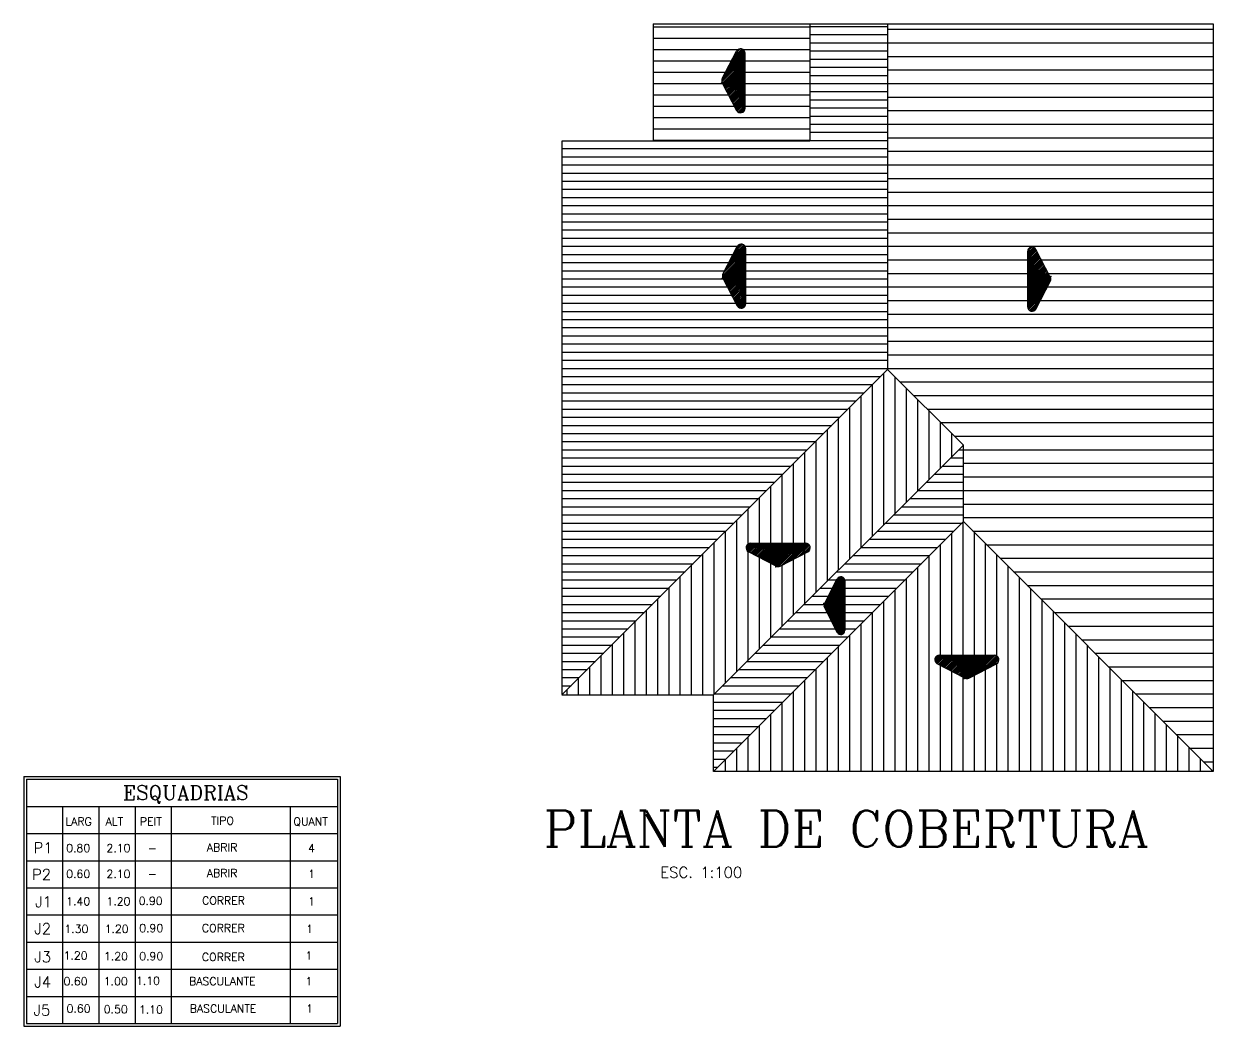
# Model space of a CAD drawing. Extents: x 121.8 to 221.5, y 86.6 to 106.4.
# Drawn here: x 208.37 to 221.52, y 95.33 to 106.41 of the extents above; entities that cross this region are included whole.
import ezdxf
from ezdxf.enums import TextEntityAlignment as Align

# ---------------------------------------------------------------- set-up
doc = ezdxf.new("R2010")
doc.units = 0
doc.header["$LTSCALE"] = 15
doc.layers.get('0').update_dxf_attribs({"linetype": 'CONTINUOUS'})
doc.layers.add('TELHADO', color=20, linetype='CONTINUOUS')
doc.layers.add('TEXTO', color=1, linetype='CONTINUOUS')
doc.styles.add('ROMANC', font='ROMANC.SHX')

# ---------------------------------------------------------------- blocks, each defined once
blk = doc.blocks.new('*X90')
at = {"color": 0, "linetype": 'CONTINUOUS'}
for p, q in [((215.325, 106.375), (217.055, 106.375)), ((215.325, 106.25), (217.055, 106.25)), ((215.325, 106.125), (216.261, 106.125)), ((216.321, 106.125), (217.055, 106.125)), ((215.325, 106), (216.191, 106)), ((216.341, 106), (217.055, 106)), ((215.325, 105.875), (216.126, 105.875)), ((216.341, 105.875), (217.055, 105.875)), ((215.325, 105.75), (216.093, 105.75)), ((216.341, 105.75), (217.055, 105.75)), ((215.325, 105.625), (216.158, 105.625)), ((216.341, 105.625), (217.055, 105.625)), ((215.325, 105.5), (216.223, 105.5)), ((216.341, 105.5), (217.055, 105.5)), ((215.325, 105.375), (217.055, 105.375)), ((215.325, 105.25), (217.055, 105.25)), ((215.325, 105.125), (217.055, 105.125))]:
    blk.add_line(p, q, dxfattribs=at)
blk = doc.blocks.new('*X91')
at = {"color": 0, "linetype": 'CONTINUOUS'}
for p, q in [((217.055, 106.38), (217.916, 106.38)), ((217.055, 106.29), (217.916, 106.29)), ((217.055, 106.2), (217.916, 106.2)), ((217.055, 106.11), (217.916, 106.11)), ((217.055, 106.02), (217.916, 106.02)), ((217.055, 105.93), (217.916, 105.93)), ((217.055, 105.84), (217.916, 105.84)), ((217.055, 105.75), (217.916, 105.75)), ((217.055, 105.66), (217.916, 105.66)), ((217.055, 105.57), (217.916, 105.57)), ((217.055, 105.48), (217.916, 105.48)), ((217.055, 105.39), (217.916, 105.39)), ((217.055, 105.3), (217.916, 105.3)), ((217.055, 105.21), (217.916, 105.21)), ((217.055, 105.12), (217.916, 105.12)), ((214.315, 105.03), (217.916, 105.03)), ((214.315, 104.94), (217.916, 104.94)), ((214.315, 104.85), (217.916, 104.85)), ((214.315, 104.76), (217.916, 104.76)), ((214.315, 104.67), (217.916, 104.67)), ((214.315, 104.58), (217.916, 104.58)), ((214.315, 104.49), (217.916, 104.49)), ((214.315, 104.4), (217.916, 104.4)), ((214.315, 104.31), (217.916, 104.31)), ((214.315, 104.22), (217.916, 104.22)), ((214.315, 104.13), (217.916, 104.13)), ((214.315, 104.04), (217.916, 104.04)), ((214.315, 103.95), (216.255, 103.95)), ((214.315, 103.86), (216.208, 103.86)), ((216.341, 103.95), (217.916, 103.95)), ((216.348, 103.86), (217.916, 103.86)), ((214.315, 103.77), (216.161, 103.77)), ((216.348, 103.77), (217.916, 103.77)), ((214.315, 103.68), (216.115, 103.68)), ((216.348, 103.68), (217.916, 103.68)), ((214.315, 103.59), (216.099, 103.59)), ((214.315, 103.5), (216.146, 103.5)), ((216.348, 103.59), (217.916, 103.59)), ((216.348, 103.5), (217.916, 103.5)), ((214.315, 103.41), (216.193, 103.41)), ((216.348, 103.41), (217.916, 103.41)), ((214.315, 103.32), (216.239, 103.32)), ((214.315, 103.23), (217.916, 103.23)), ((216.348, 103.32), (217.916, 103.32)), ((214.315, 103.14), (217.916, 103.14)), ((214.315, 103.05), (217.916, 103.05)), ((214.315, 102.96), (217.916, 102.96)), ((214.315, 102.87), (217.916, 102.87)), ((214.315, 102.78), (217.916, 102.78)), ((214.315, 102.69), (217.916, 102.69)), ((214.315, 102.6), (217.916, 102.6)), ((214.315, 102.51), (217.838, 102.51)), ((214.315, 102.42), (217.748, 102.42)), ((214.315, 102.33), (217.658, 102.33)), ((214.315, 102.24), (217.568, 102.24)), ((214.315, 102.15), (217.478, 102.15)), ((214.315, 102.06), (217.388, 102.06)), ((214.315, 101.97), (217.298, 101.97)), ((214.315, 101.88), (217.208, 101.88)), ((214.315, 101.79), (217.118, 101.79)), ((214.315, 101.7), (217.028, 101.7)), ((214.315, 101.61), (216.938, 101.61)), ((214.315, 101.52), (216.848, 101.52)), ((214.315, 101.43), (216.758, 101.43)), ((214.315, 101.34), (216.668, 101.34)), ((214.315, 101.25), (216.578, 101.25)), ((214.315, 101.16), (216.488, 101.16)), ((214.315, 101.07), (216.398, 101.07)), ((214.315, 100.98), (216.308, 100.98)), ((214.315, 100.89), (216.218, 100.89)), ((214.315, 100.8), (216.128, 100.8)), ((214.315, 100.71), (216.038, 100.71)), ((214.315, 100.62), (215.948, 100.62)), ((214.315, 100.53), (215.858, 100.53)), ((214.315, 100.44), (215.768, 100.44)), ((214.315, 100.35), (215.678, 100.35)), ((214.315, 100.26), (215.588, 100.26)), ((214.315, 100.17), (215.498, 100.17)), ((214.315, 100.08), (215.408, 100.08)), ((214.315, 99.99), (215.318, 99.99)), ((214.315, 99.9), (215.228, 99.9)), ((214.315, 99.81), (215.138, 99.81)), ((214.315, 99.72), (215.048, 99.72)), ((214.315, 99.63), (214.958, 99.63)), ((214.315, 99.54), (214.868, 99.54)), ((214.315, 99.45), (214.778, 99.45)), ((214.315, 99.36), (214.688, 99.36)), ((214.315, 99.27), (214.598, 99.27)), ((214.315, 99.18), (214.508, 99.18)), ((214.315, 99.09), (214.418, 99.09)), ((214.315, 99), (214.328, 99))]:
    blk.add_line(p, q, dxfattribs=at)
blk = doc.blocks.new('*X92')
at = {"color": 0, "linetype": 'CONTINUOUS'}
for p, q in [((217.875, 100.872), (217.875, 102.547)), ((217.75, 100.747), (217.75, 102.422)), ((218, 100.997), (218, 102.505)), ((217.625, 100.622), (217.625, 102.297)), ((218.125, 101.122), (218.125, 102.38)), ((217.5, 100.497), (217.5, 102.172)), ((218.25, 101.247), (218.25, 102.255)), ((217.375, 100.372), (217.375, 102.047)), ((218.375, 101.372), (218.375, 102.13)), ((217.25, 100.247), (217.25, 101.922)), ((218.5, 101.497), (218.5, 102.005)), ((217.125, 100.122), (217.125, 101.797)), ((218.625, 101.622), (218.625, 101.88)), ((217, 100.666), (217, 101.672)), ((218.75, 101.747), (218.75, 101.755)), ((216.875, 100.666), (216.875, 101.547)), ((216.75, 100.666), (216.75, 101.422)), ((216.625, 100.666), (216.625, 101.297)), ((216.5, 100.666), (216.5, 101.172)), ((216.375, 100.658), (216.375, 101.047)), ((216.25, 99.247), (216.25, 100.922)), ((216.125, 99.122), (216.125, 100.797)), ((216, 98.997), (216, 100.672)), ((216.375, 99.372), (216.375, 100.574)), ((215.875, 98.99), (215.875, 100.547)), ((216.5, 99.497), (216.5, 100.509)), ((216.625, 99.622), (216.625, 100.444)), ((216.875, 99.872), (216.875, 100.489)), ((217, 99.997), (217, 100.554)), ((215.75, 98.99), (215.75, 100.422)), ((216.75, 99.747), (216.75, 100.424)), ((215.625, 98.99), (215.625, 100.297)), ((215.375, 98.99), (215.375, 100.047)), ((215.5, 98.99), (215.5, 100.172)), ((215.25, 98.99), (215.25, 99.922)), ((215.125, 98.99), (215.125, 99.797)), ((215, 98.99), (215, 99.672)), ((214.875, 98.99), (214.875, 99.547)), ((214.75, 98.99), (214.75, 99.422)), ((214.625, 98.99), (214.625, 99.297)), ((214.5, 98.99), (214.5, 99.172)), ((214.375, 98.99), (214.375, 99.047))]:
    blk.add_line(p, q, dxfattribs=at)
blk = doc.blocks.new('*X93')
at = {"color": 0, "linetype": 'CONTINUOUS'}
for p, q in [((218.703, 101.7), (218.754, 101.7)), ((218.523, 101.52), (218.754, 101.52)), ((218.613, 101.61), (218.754, 101.61)), ((218.433, 101.43), (218.754, 101.43)), ((218.253, 101.25), (218.754, 101.25)), ((218.343, 101.34), (218.754, 101.34)), ((218.163, 101.16), (218.754, 101.16)), ((217.983, 100.98), (218.754, 100.98)), ((218.073, 101.07), (218.754, 101.07)), ((217.893, 100.89), (218.739, 100.89)), ((217.713, 100.71), (218.559, 100.71)), ((217.803, 100.8), (218.649, 100.8)), ((217.623, 100.62), (218.469, 100.62)), ((217.533, 100.53), (218.379, 100.53)), ((217.353, 100.35), (218.199, 100.35)), ((217.443, 100.44), (218.289, 100.44)), ((217.263, 100.26), (217.354, 100.26)), ((217.443, 100.26), (218.109, 100.26)), ((217.083, 100.08), (217.26, 100.08)), ((217.173, 100.17), (217.307, 100.17)), ((217.444, 100.17), (218.019, 100.17)), ((217.444, 100.08), (217.929, 100.08)), ((216.993, 99.99), (217.214, 99.99)), ((217.444, 99.99), (217.839, 99.99)), ((216.813, 99.81), (217.292, 99.81)), ((216.903, 99.9), (217.246, 99.9)), ((217.444, 99.9), (217.749, 99.9)), ((217.444, 99.81), (217.659, 99.81)), ((216.723, 99.72), (217.339, 99.72)), ((217.444, 99.72), (217.569, 99.72)), ((216.543, 99.54), (217.389, 99.54)), ((216.633, 99.63), (217.479, 99.63)), ((216.453, 99.45), (217.299, 99.45)), ((216.273, 99.27), (217.119, 99.27)), ((216.363, 99.36), (217.209, 99.36)), ((216.183, 99.18), (217.029, 99.18)), ((216.003, 99), (216.849, 99)), ((216.093, 99.09), (216.939, 99.09)), ((215.993, 98.91), (216.759, 98.91)), ((215.993, 98.82), (216.669, 98.82)), ((215.993, 98.73), (216.579, 98.73)), ((215.993, 98.64), (216.489, 98.64)), ((215.993, 98.55), (216.399, 98.55)), ((215.993, 98.46), (216.309, 98.46)), ((215.993, 98.37), (216.219, 98.37)), ((215.993, 98.28), (216.129, 98.28)), ((215.993, 98.19), (216.039, 98.19))]:
    blk.add_line(p, q, dxfattribs=at)
blk = doc.blocks.new('*X94')
at = {"color": 0, "linetype": 'CONTINUOUS'}
for p, q in [((218.75, 99.428), (218.75, 100.901)), ((218.625, 99.428), (218.625, 100.776)), ((218.875, 99.428), (218.875, 100.784)), ((218.5, 99.428), (218.5, 100.651)), ((219, 99.428), (219, 100.659)), ((218.375, 98.144), (218.375, 100.526)), ((219.125, 99.419), (219.125, 100.534)), ((218.25, 98.144), (218.25, 100.401)), ((219.25, 98.144), (219.25, 100.409)), ((218.125, 98.144), (218.125, 100.276)), ((219.375, 98.144), (219.375, 100.284)), ((218, 98.144), (218, 100.151)), ((219.5, 98.144), (219.5, 100.159)), ((217.875, 98.144), (217.875, 100.026)), ((219.625, 98.144), (219.625, 100.034)), ((217.75, 98.144), (217.75, 99.901)), ((219.75, 98.144), (219.75, 99.909)), ((219.875, 98.144), (219.875, 99.784)), ((217.625, 98.144), (217.625, 99.776)), ((220, 98.144), (220, 99.659)), ((217.375, 98.144), (217.375, 99.526)), ((217.5, 98.144), (217.5, 99.651)), ((220.125, 98.144), (220.125, 99.534)), ((217.25, 98.144), (217.25, 99.401)), ((220.25, 98.144), (220.25, 99.409)), ((217.125, 98.144), (217.125, 99.276)), ((218.5, 98.144), (218.5, 99.315)), ((219, 98.144), (219, 99.271)), ((219.125, 98.144), (219.125, 99.337)), ((220.375, 98.144), (220.375, 99.284)), ((217, 98.144), (217, 99.151)), ((218.625, 98.144), (218.625, 99.25)), ((218.75, 98.144), (218.75, 99.185)), ((218.875, 98.144), (218.875, 99.206)), ((220.5, 98.144), (220.5, 99.159)), ((216.875, 98.144), (216.875, 99.026)), ((220.625, 98.144), (220.625, 99.034)), ((216.75, 98.144), (216.75, 98.901)), ((220.75, 98.144), (220.75, 98.909)), ((216.625, 98.144), (216.625, 98.776)), ((220.875, 98.144), (220.875, 98.784)), ((216.5, 98.144), (216.5, 98.651)), ((221, 98.144), (221, 98.659)), ((216.375, 98.144), (216.375, 98.526)), ((221.125, 98.144), (221.125, 98.534)), ((216.25, 98.144), (216.25, 98.401)), ((221.25, 98.144), (221.25, 98.409)), ((216.125, 98.144), (216.125, 98.276)), ((221.375, 98.144), (221.375, 98.284)), ((216, 98.144), (216, 98.151)), ((221.5, 98.144), (221.5, 98.159))]:
    blk.add_line(p, q, dxfattribs=at)
blk = doc.blocks.new('*X95')
at = {"color": 0, "linetype": 'CONTINUOUS'}
for p, q in [((217.916, 106.35), (221.515, 106.35)), ((217.916, 106.2), (221.515, 106.2)), ((217.916, 106.05), (221.515, 106.05)), ((217.916, 105.9), (221.515, 105.9)), ((217.916, 105.75), (221.515, 105.75)), ((217.916, 105.6), (221.515, 105.6)), ((217.916, 105.45), (221.515, 105.45)), ((217.916, 105.3), (221.515, 105.3)), ((217.916, 105.15), (221.515, 105.15)), ((217.916, 105), (221.515, 105)), ((217.916, 104.85), (221.515, 104.85)), ((217.916, 104.7), (221.515, 104.7)), ((217.916, 104.55), (221.515, 104.55)), ((217.916, 104.4), (221.515, 104.4)), ((217.916, 104.25), (221.515, 104.25)), ((217.916, 104.1), (221.515, 104.1)), ((217.916, 103.95), (221.515, 103.95)), ((217.916, 103.8), (219.462, 103.8)), ((219.615, 103.8), (221.515, 103.8)), ((217.916, 103.65), (219.462, 103.65)), ((219.693, 103.65), (221.515, 103.65)), ((217.916, 103.5), (219.462, 103.5)), ((219.681, 103.5), (221.515, 103.5)), ((217.916, 103.35), (219.462, 103.35)), ((219.603, 103.35), (221.515, 103.35)), ((217.916, 103.2), (221.515, 103.2)), ((217.916, 103.05), (221.515, 103.05)), ((217.916, 102.9), (221.515, 102.9)), ((217.916, 102.75), (221.515, 102.75)), ((217.916, 102.6), (221.515, 102.6)), ((218.055, 102.45), (221.515, 102.45)), ((218.205, 102.3), (221.515, 102.3)), ((218.355, 102.15), (221.515, 102.15)), ((218.505, 102), (221.515, 102)), ((218.655, 101.85), (221.515, 101.85)), ((218.754, 101.7), (221.515, 101.7)), ((218.754, 101.55), (221.515, 101.55)), ((218.754, 101.4), (221.515, 101.4)), ((218.754, 101.25), (221.515, 101.25)), ((218.754, 101.1), (221.515, 101.1)), ((218.754, 100.95), (221.515, 100.95)), ((218.859, 100.8), (221.515, 100.8)), ((219.009, 100.65), (221.515, 100.65)), ((219.159, 100.5), (221.515, 100.5)), ((219.309, 100.35), (221.515, 100.35)), ((219.459, 100.2), (221.515, 100.2)), ((219.609, 100.05), (221.515, 100.05)), ((219.759, 99.9), (221.515, 99.9)), ((219.909, 99.75), (221.515, 99.75)), ((220.059, 99.6), (221.515, 99.6)), ((220.209, 99.45), (221.515, 99.45)), ((220.359, 99.3), (221.515, 99.3)), ((220.509, 99.15), (221.515, 99.15)), ((220.659, 99), (221.515, 99)), ((220.809, 98.85), (221.515, 98.85)), ((220.959, 98.7), (221.515, 98.7)), ((221.109, 98.55), (221.515, 98.55)), ((221.259, 98.4), (221.515, 98.4)), ((221.409, 98.25), (221.515, 98.25))]:
    blk.add_line(p, q, dxfattribs=at)

msp = doc.modelspace()

# ---------------------------------------------------------------- linework, layer by layer
at = {"layer": 'TELHADO', "color": 30, "linetype": 'CONTINUOUS', "ltscale": 0.1}
for p, q in [((215.325, 106.41), (221.515, 106.41)), ((215.325, 106.41), (215.325, 105.114)), ((217.055, 106.41), (217.055, 105.114)), ((217.916, 106.41), (217.916, 102.589)), ((221.515, 106.41), (221.515, 98.144)), ((214.315, 105.114), (214.315, 98.994)), ((217.055, 105.114), (214.315, 105.114)), ((214.317, 98.99), (217.916, 102.589)), ((218.754, 101.751), (217.916, 102.589)), ((215.993, 98.99), (218.754, 101.751)), ((215.993, 98.144), (218.754, 100.905)), ((221.515, 98.144), (218.754, 100.905)), ((214.315, 98.99), (215.993, 98.99)), ((215.993, 98.144), (215.993, 98.99)), ((221.515, 98.144), (215.993, 98.144))]:
    msp.add_line(p, q, dxfattribs=at)
at = {"layer": 'TELHADO', "color": 30, "linetype": 'CONTINUOUS'}
msp.add_line((218.754, 100.905), (218.754, 101.751), dxfattribs=at)
at = {"layer": 'TEXTO', "color": 1, "linetype": 'CONTINUOUS', "ltscale": 0.3}
for p, q in [((216.089, 105.804), (216.247, 106.108)), ((216.341, 105.476), (216.341, 106.085)), ((216.089, 105.757), (216.247, 105.453)), ((216.095, 103.643), (216.254, 103.948)), ((216.348, 103.315), (216.348, 103.925)), ((219.462, 103.891), (219.462, 103.282)), ((219.714, 103.609), (219.556, 103.914)), ((216.095, 103.597), (216.254, 103.292)), ((219.714, 103.563), (219.556, 103.259)), ((216.402, 100.666), (217.011, 100.666)), ((216.684, 100.414), (216.379, 100.572)), ((216.73, 100.414), (217.034, 100.572)), ((217.217, 99.997), (217.359, 100.271)), ((217.444, 100.25), (217.444, 99.702)), ((217.217, 99.955), (217.359, 99.681)), ((218.488, 99.428), (219.097, 99.428)), ((218.769, 99.175), (218.465, 99.334)), ((218.815, 99.175), (219.12, 99.334))]:
    msp.add_line(p, q, dxfattribs=at)
at = {"layer": 'TEXTO', "color": 1, "linetype": 'CONTINUOUS'}
for p, q in [((216.132, 105.886), (216.34, 106.095)), ((216.151, 105.923), (216.336, 106.108)), ((216.17, 105.96), (216.329, 106.118)), ((216.189, 105.996), (216.319, 106.127)), ((216.208, 106.033), (216.307, 106.132)), ((216.227, 106.07), (216.292, 106.135)), ((216.246, 106.107), (216.27, 106.13)), ((216.084, 105.785), (216.341, 106.043)), ((216.085, 105.768), (216.341, 106.025)), ((216.094, 105.812), (216.341, 106.06)), ((216.097, 105.762), (216.341, 106.007)), ((216.113, 105.849), (216.341, 106.078)), ((216.114, 105.762), (216.341, 105.99)), ((216.132, 105.762), (216.341, 105.972)), ((216.15, 105.762), (216.341, 105.954)), ((216.167, 105.762), (216.341, 105.936)), ((216.185, 105.762), (216.341, 105.919)), ((216.203, 105.762), (216.341, 105.901)), ((216.22, 105.762), (216.341, 105.883)), ((216.238, 105.762), (216.341, 105.866)), ((216.256, 105.762), (216.341, 105.848)), ((216.09, 105.756), (216.097, 105.762)), ((216.096, 105.744), (216.114, 105.762)), ((216.102, 105.732), (216.107, 105.737)), ((216.107, 105.737), (216.132, 105.762)), ((216.108, 105.721), (216.125, 105.737)), ((216.114, 105.709), (216.142, 105.737)), ((216.12, 105.698), (216.16, 105.737)), ((216.125, 105.737), (216.15, 105.762)), ((216.126, 105.686), (216.178, 105.737)), ((216.132, 105.674), (216.195, 105.737)), ((216.138, 105.663), (216.213, 105.737)), ((216.142, 105.737), (216.167, 105.762)), ((216.144, 105.651), (216.231, 105.737)), ((216.15, 105.639), (216.248, 105.737)), ((216.156, 105.628), (216.266, 105.737)), ((216.16, 105.737), (216.185, 105.762)), ((216.162, 105.616), (216.284, 105.737)), ((216.168, 105.604), (216.301, 105.737)), ((216.175, 105.593), (216.319, 105.737)), ((216.178, 105.737), (216.203, 105.762)), ((216.181, 105.581), (216.337, 105.737)), ((216.187, 105.57), (216.341, 105.724)), ((216.193, 105.558), (216.341, 105.707)), ((216.195, 105.737), (216.22, 105.762)), ((216.213, 105.737), (216.238, 105.762)), ((216.231, 105.737), (216.256, 105.762)), ((216.248, 105.737), (216.273, 105.762)), ((216.266, 105.737), (216.291, 105.762)), ((216.273, 105.762), (216.341, 105.83)), ((216.284, 105.737), (216.309, 105.762)), ((216.291, 105.762), (216.341, 105.813)), ((216.301, 105.737), (216.326, 105.762)), ((216.309, 105.762), (216.341, 105.795)), ((216.319, 105.737), (216.341, 105.76)), ((216.326, 105.762), (216.341, 105.777)), ((216.337, 105.737), (216.341, 105.742)), ((216.199, 105.546), (216.341, 105.689)), ((216.205, 105.535), (216.341, 105.671)), ((216.211, 105.523), (216.341, 105.654)), ((216.217, 105.511), (216.341, 105.636)), ((216.223, 105.5), (216.341, 105.618)), ((216.229, 105.488), (216.341, 105.601)), ((216.235, 105.476), (216.341, 105.583)), ((216.241, 105.465), (216.341, 105.565)), ((216.247, 105.453), (216.341, 105.548)), ((216.254, 105.443), (216.341, 105.53)), ((216.264, 105.434), (216.341, 105.512)), ((216.275, 105.429), (216.341, 105.495)), ((216.291, 105.426), (216.341, 105.477)), ((216.313, 105.431), (216.336, 105.454)), ((216.09, 103.624), (216.348, 103.882)), ((216.091, 103.608), (216.348, 103.864)), ((216.1, 103.652), (216.348, 103.9)), ((216.119, 103.689), (216.348, 103.917)), ((216.138, 103.726), (216.347, 103.934)), ((216.157, 103.762), (216.342, 103.947)), ((216.176, 103.799), (216.335, 103.958)), ((216.196, 103.836), (216.326, 103.966)), ((216.215, 103.873), (216.314, 103.972)), ((216.234, 103.909), (216.299, 103.975)), ((216.253, 103.946), (216.276, 103.97)), ((219.512, 103.941), (219.462, 103.89)), ((219.528, 103.938), (219.462, 103.872)), ((219.539, 103.932), (219.462, 103.855)), ((219.549, 103.924), (219.462, 103.837)), ((219.556, 103.914), (219.462, 103.819)), ((219.562, 103.902), (219.462, 103.802)), ((219.568, 103.89), (219.462, 103.784)), ((219.574, 103.879), (219.462, 103.766)), ((219.58, 103.867), (219.462, 103.749)), ((219.49, 103.936), (219.467, 103.913)), ((216.103, 103.602), (216.348, 103.847)), ((216.121, 103.602), (216.348, 103.829)), ((216.138, 103.602), (216.348, 103.811)), ((216.156, 103.602), (216.348, 103.794)), ((216.174, 103.602), (216.348, 103.776)), ((216.192, 103.602), (216.348, 103.758)), ((216.209, 103.602), (216.348, 103.741)), ((219.586, 103.856), (219.462, 103.731)), ((219.592, 103.844), (219.462, 103.713)), ((219.598, 103.832), (219.462, 103.696)), ((219.604, 103.821), (219.462, 103.678)), ((219.61, 103.809), (219.462, 103.66)), ((219.616, 103.797), (219.462, 103.643)), ((219.622, 103.786), (219.466, 103.629)), ((219.628, 103.774), (219.484, 103.629)), ((219.635, 103.762), (219.502, 103.629)), ((219.641, 103.751), (219.519, 103.629)), ((219.647, 103.739), (219.537, 103.629)), ((216.096, 103.595), (216.103, 103.602)), ((216.102, 103.584), (216.121, 103.602)), ((216.113, 103.577), (216.138, 103.602)), ((216.131, 103.577), (216.156, 103.602)), ((216.149, 103.577), (216.174, 103.602)), ((216.167, 103.577), (216.192, 103.602)), ((216.184, 103.577), (216.209, 103.602)), ((216.202, 103.577), (216.227, 103.602)), ((216.22, 103.577), (216.245, 103.602)), ((216.227, 103.602), (216.348, 103.723)), ((216.237, 103.577), (216.262, 103.602)), ((216.245, 103.602), (216.348, 103.705)), ((216.255, 103.577), (216.28, 103.602)), ((216.262, 103.602), (216.348, 103.688)), ((216.273, 103.577), (216.298, 103.602)), ((216.28, 103.602), (216.348, 103.67)), ((216.29, 103.577), (216.315, 103.602)), ((216.298, 103.602), (216.348, 103.652)), ((216.308, 103.577), (216.333, 103.602)), ((216.315, 103.602), (216.348, 103.635)), ((216.326, 103.577), (216.348, 103.599)), ((216.333, 103.602), (216.348, 103.617)), ((219.466, 103.629), (219.462, 103.625)), ((219.484, 103.629), (219.462, 103.607)), ((219.53, 103.604), (219.462, 103.537)), ((219.547, 103.604), (219.462, 103.519)), ((219.565, 103.604), (219.462, 103.501)), ((219.583, 103.604), (219.462, 103.483)), ((219.6, 103.604), (219.462, 103.466)), ((219.706, 103.604), (219.462, 103.36)), ((219.689, 103.604), (219.462, 103.377)), ((219.671, 103.604), (219.462, 103.395)), ((219.653, 103.604), (219.462, 103.413)), ((219.636, 103.604), (219.462, 103.43)), ((219.618, 103.604), (219.462, 103.448)), ((219.477, 103.604), (219.462, 103.59)), ((219.494, 103.604), (219.462, 103.572)), ((219.512, 103.604), (219.462, 103.554)), ((219.718, 103.599), (219.462, 103.342)), ((219.502, 103.629), (219.477, 103.604)), ((219.519, 103.629), (219.494, 103.604)), ((219.537, 103.629), (219.512, 103.604)), ((219.555, 103.629), (219.53, 103.604)), ((219.572, 103.629), (219.547, 103.604)), ((219.653, 103.728), (219.555, 103.629)), ((219.59, 103.629), (219.565, 103.604)), ((219.659, 103.716), (219.572, 103.629)), ((219.608, 103.629), (219.583, 103.604)), ((219.665, 103.704), (219.59, 103.629)), ((219.625, 103.629), (219.6, 103.604)), ((219.671, 103.693), (219.608, 103.629)), ((219.643, 103.629), (219.618, 103.604)), ((219.677, 103.681), (219.625, 103.629)), ((219.661, 103.629), (219.636, 103.604)), ((219.683, 103.669), (219.643, 103.629)), ((219.678, 103.629), (219.653, 103.604)), ((219.689, 103.658), (219.661, 103.629)), ((219.696, 103.629), (219.671, 103.604)), ((219.695, 103.646), (219.678, 103.629)), ((219.707, 103.623), (219.689, 103.604)), ((219.701, 103.634), (219.696, 103.629)), ((219.713, 103.611), (219.706, 103.604)), ((216.108, 103.572), (216.113, 103.577)), ((216.114, 103.56), (216.131, 103.577)), ((216.121, 103.549), (216.149, 103.577)), ((216.127, 103.537), (216.167, 103.577)), ((216.133, 103.525), (216.184, 103.577)), ((216.139, 103.514), (216.202, 103.577)), ((216.145, 103.502), (216.22, 103.577)), ((216.151, 103.491), (216.237, 103.577)), ((216.157, 103.479), (216.255, 103.577)), ((216.163, 103.467), (216.273, 103.577)), ((216.169, 103.456), (216.29, 103.577)), ((216.175, 103.444), (216.308, 103.577)), ((216.181, 103.432), (216.326, 103.577)), ((216.187, 103.421), (216.343, 103.577)), ((216.193, 103.409), (216.348, 103.564)), ((216.199, 103.397), (216.348, 103.546)), ((216.205, 103.386), (216.348, 103.529)), ((216.211, 103.374), (216.348, 103.511)), ((216.217, 103.363), (216.348, 103.493)), ((216.223, 103.351), (216.348, 103.476)), ((216.343, 103.577), (216.348, 103.582)), ((219.719, 103.582), (219.462, 103.324)), ((219.709, 103.554), (219.462, 103.307)), ((219.69, 103.518), (219.462, 103.289)), ((219.671, 103.481), (219.463, 103.272)), ((216.229, 103.339), (216.348, 103.458)), ((216.235, 103.328), (216.348, 103.44)), ((216.241, 103.316), (216.348, 103.422)), ((216.247, 103.304), (216.348, 103.405)), ((216.253, 103.293), (216.348, 103.387)), ((216.261, 103.282), (216.348, 103.369)), ((216.27, 103.274), (216.348, 103.352)), ((216.282, 103.268), (216.348, 103.334)), ((219.652, 103.444), (219.467, 103.259)), ((219.633, 103.407), (219.474, 103.249)), ((219.614, 103.371), (219.484, 103.24)), ((219.595, 103.334), (219.496, 103.235)), ((216.297, 103.266), (216.348, 103.316)), ((216.32, 103.27), (216.343, 103.294)), ((219.576, 103.297), (219.511, 103.232)), ((219.557, 103.26), (219.533, 103.237)), ((216.352, 100.615), (216.403, 100.666)), ((216.355, 100.6), (216.421, 100.666)), ((216.357, 100.638), (216.38, 100.661)), ((216.361, 100.588), (216.438, 100.666)), ((216.369, 100.579), (216.456, 100.666)), ((216.379, 100.572), (216.474, 100.666)), ((216.391, 100.566), (216.491, 100.666)), ((216.403, 100.56), (216.509, 100.666)), ((216.414, 100.554), (216.527, 100.666)), ((216.426, 100.548), (216.545, 100.666)), ((216.438, 100.542), (216.562, 100.666)), ((216.449, 100.536), (216.58, 100.666)), ((216.461, 100.529), (216.598, 100.666)), ((216.473, 100.523), (216.615, 100.666)), ((216.484, 100.517), (216.633, 100.666)), ((216.496, 100.511), (216.651, 100.666)), ((216.507, 100.505), (216.664, 100.662)), ((216.519, 100.499), (216.664, 100.644)), ((216.531, 100.493), (216.664, 100.626)), ((216.542, 100.487), (216.664, 100.609)), ((216.554, 100.481), (216.664, 100.591)), ((216.566, 100.475), (216.664, 100.573)), ((216.664, 100.644), (216.686, 100.666)), ((216.664, 100.662), (216.668, 100.666)), ((216.664, 100.626), (216.689, 100.651)), ((216.664, 100.609), (216.689, 100.634)), ((216.664, 100.591), (216.689, 100.616)), ((216.664, 100.573), (216.689, 100.598)), ((216.664, 100.556), (216.689, 100.581)), ((216.689, 100.51), (216.845, 100.666)), ((216.689, 100.492), (216.863, 100.666)), ((216.689, 100.474), (216.88, 100.666)), ((216.689, 100.457), (216.898, 100.666)), ((216.689, 100.439), (216.916, 100.666)), ((216.689, 100.421), (216.933, 100.666)), ((216.689, 100.528), (216.827, 100.666)), ((216.689, 100.545), (216.81, 100.666)), ((216.689, 100.563), (216.792, 100.666)), ((216.689, 100.581), (216.774, 100.666)), ((216.689, 100.598), (216.757, 100.666)), ((216.689, 100.616), (216.739, 100.666)), ((216.689, 100.634), (216.721, 100.666)), ((216.689, 100.651), (216.704, 100.666)), ((216.695, 100.41), (216.951, 100.666)), ((216.711, 100.408), (216.969, 100.666)), ((216.739, 100.418), (216.986, 100.666)), ((216.775, 100.437), (217.004, 100.666)), ((216.812, 100.457), (217.021, 100.665)), ((216.849, 100.476), (217.034, 100.661)), ((216.888, 100.496), (217.045, 100.653)), ((216.923, 100.514), (217.053, 100.644)), ((216.959, 100.533), (217.059, 100.632)), ((216.996, 100.552), (217.061, 100.617)), ((217.033, 100.571), (217.056, 100.595)), ((216.577, 100.469), (216.664, 100.556)), ((216.589, 100.463), (216.664, 100.538)), ((216.6, 100.457), (216.664, 100.52)), ((216.612, 100.451), (216.664, 100.503)), ((216.624, 100.445), (216.664, 100.485)), ((216.635, 100.439), (216.664, 100.467)), ((216.647, 100.433), (216.664, 100.449)), ((216.664, 100.538), (216.689, 100.563)), ((216.664, 100.52), (216.689, 100.545)), ((216.664, 100.503), (216.689, 100.528)), ((216.664, 100.485), (216.689, 100.51)), ((216.664, 100.467), (216.689, 100.492)), ((216.664, 100.449), (216.689, 100.474)), ((216.664, 100.432), (216.689, 100.457)), ((216.659, 100.427), (216.664, 100.432)), ((216.67, 100.421), (216.689, 100.439)), ((216.682, 100.415), (216.689, 100.421)), ((217.316, 100.187), (217.444, 100.058)), ((217.321, 100.197), (217.444, 100.074)), ((217.327, 100.208), (217.444, 100.09)), ((217.332, 100.218), (217.444, 100.106)), ((217.337, 100.229), (217.444, 100.122)), ((217.343, 100.239), (217.444, 100.138)), ((217.348, 100.25), (217.444, 100.154)), ((217.354, 100.26), (217.444, 100.17)), ((217.359, 100.271), (217.444, 100.186)), ((217.366, 100.28), (217.444, 100.202)), ((217.374, 100.287), (217.444, 100.217)), ((217.385, 100.293), (217.444, 100.233)), ((217.398, 100.295), (217.444, 100.249)), ((217.419, 100.291), (217.44, 100.27)), ((217.245, 100.051), (217.281, 100.015)), ((217.25, 100.061), (217.297, 100.015)), ((217.256, 100.072), (217.313, 100.015)), ((217.261, 100.082), (217.329, 100.015)), ((217.267, 100.093), (217.345, 100.015)), ((217.272, 100.103), (217.361, 100.015)), ((217.278, 100.114), (217.376, 100.015)), ((217.283, 100.124), (217.392, 100.015)), ((217.289, 100.134), (217.408, 100.015)), ((217.294, 100.145), (217.424, 100.015)), ((217.299, 100.155), (217.44, 100.015)), ((217.305, 100.166), (217.444, 100.027)), ((217.31, 100.176), (217.444, 100.042)), ((217.212, 99.972), (217.444, 99.74)), ((217.213, 99.987), (217.444, 99.756)), ((217.218, 99.998), (217.224, 99.992)), ((217.221, 99.947), (217.444, 99.724)), ((217.223, 100.009), (217.24, 99.992)), ((217.224, 99.992), (217.444, 99.772)), ((217.229, 100.019), (217.233, 100.015)), ((217.233, 100.015), (217.256, 99.992)), ((217.234, 100.03), (217.249, 100.015)), ((217.24, 100.04), (217.265, 100.015)), ((217.24, 99.992), (217.444, 99.788)), ((217.249, 100.015), (217.272, 99.992)), ((217.256, 99.992), (217.444, 99.804)), ((217.265, 100.015), (217.288, 99.992)), ((217.272, 99.992), (217.444, 99.82)), ((217.281, 100.015), (217.303, 99.992)), ((217.288, 99.992), (217.444, 99.836)), ((217.297, 100.015), (217.319, 99.992)), ((217.303, 99.992), (217.444, 99.852)), ((217.313, 100.015), (217.335, 99.992)), ((217.319, 99.992), (217.444, 99.867)), ((217.329, 100.015), (217.351, 99.992)), ((217.335, 99.992), (217.444, 99.883)), ((217.345, 100.015), (217.367, 99.992)), ((217.351, 99.992), (217.444, 99.899)), ((217.361, 100.015), (217.383, 99.992)), ((217.367, 99.992), (217.444, 99.915)), ((217.376, 100.015), (217.399, 99.992)), ((217.383, 99.992), (217.444, 99.931)), ((217.392, 100.015), (217.415, 99.992)), ((217.399, 99.992), (217.444, 99.947)), ((217.408, 100.015), (217.431, 99.992)), ((217.415, 99.992), (217.444, 99.963)), ((217.424, 100.015), (217.444, 99.995)), ((217.431, 99.992), (217.444, 99.979)), ((217.44, 100.015), (217.444, 100.011)), ((217.238, 99.914), (217.444, 99.708)), ((217.256, 99.881), (217.443, 99.693)), ((217.273, 99.848), (217.439, 99.681)), ((217.291, 99.813), (217.432, 99.671)), ((217.307, 99.782), (217.424, 99.665)), ((217.324, 99.749), (217.414, 99.659)), ((217.342, 99.716), (217.4, 99.657)), ((217.359, 99.682), (217.38, 99.661)), ((218.438, 99.377), (218.489, 99.428)), ((218.44, 99.362), (218.506, 99.428)), ((218.443, 99.4), (218.466, 99.423)), ((218.446, 99.35), (218.524, 99.428)), ((218.454, 99.341), (218.542, 99.428)), ((218.465, 99.333), (218.559, 99.428)), ((218.477, 99.327), (218.577, 99.428)), ((218.488, 99.321), (218.595, 99.428)), ((218.5, 99.315), (218.612, 99.428)), ((218.511, 99.309), (218.63, 99.428)), ((218.523, 99.303), (218.648, 99.428)), ((218.535, 99.297), (218.665, 99.428)), ((218.546, 99.291), (218.683, 99.428)), ((218.558, 99.285), (218.701, 99.428)), ((218.57, 99.279), (218.718, 99.428)), ((218.581, 99.273), (218.736, 99.428)), ((218.593, 99.267), (218.749, 99.423)), ((218.605, 99.261), (218.749, 99.406)), ((218.749, 99.406), (218.771, 99.428)), ((218.749, 99.423), (218.754, 99.428)), ((218.749, 99.388), (218.774, 99.413)), ((218.749, 99.37), (218.774, 99.395)), ((218.774, 99.271), (218.931, 99.428)), ((218.774, 99.254), (218.948, 99.428)), ((218.774, 99.236), (218.966, 99.428)), ((218.774, 99.218), (218.984, 99.428)), ((218.774, 99.201), (219.001, 99.428)), ((218.774, 99.183), (219.019, 99.428)), ((218.774, 99.289), (218.913, 99.428)), ((218.774, 99.307), (218.895, 99.428)), ((218.774, 99.325), (218.877, 99.428)), ((218.774, 99.342), (218.86, 99.428)), ((218.774, 99.36), (218.842, 99.428)), ((218.774, 99.378), (218.824, 99.428)), ((218.774, 99.395), (218.807, 99.428)), ((218.774, 99.413), (218.789, 99.428)), ((218.78, 99.171), (219.037, 99.428)), ((218.796, 99.17), (219.054, 99.428)), ((218.824, 99.18), (219.072, 99.428)), ((218.861, 99.199), (219.09, 99.428)), ((218.898, 99.218), (219.106, 99.427)), ((218.935, 99.237), (219.12, 99.422)), ((218.974, 99.258), (219.131, 99.415)), ((219.008, 99.276), (219.138, 99.406)), ((219.045, 99.295), (219.144, 99.394)), ((218.616, 99.255), (218.749, 99.388)), ((218.628, 99.249), (218.749, 99.37)), ((218.639, 99.243), (218.749, 99.353)), ((218.651, 99.237), (218.749, 99.335)), ((218.663, 99.231), (218.749, 99.317)), ((218.674, 99.225), (218.749, 99.3)), ((218.686, 99.219), (218.749, 99.282)), ((218.698, 99.213), (218.749, 99.264)), ((218.749, 99.353), (218.774, 99.378)), ((218.749, 99.335), (218.774, 99.36)), ((218.749, 99.317), (218.774, 99.342)), ((218.749, 99.3), (218.774, 99.325)), ((218.749, 99.282), (218.774, 99.307)), ((218.749, 99.264), (218.774, 99.289)), ((218.749, 99.246), (218.774, 99.271)), ((219.082, 99.314), (219.147, 99.379)), ((219.118, 99.333), (219.142, 99.356)), ((218.709, 99.207), (218.749, 99.246)), ((218.721, 99.2), (218.749, 99.229)), ((218.733, 99.194), (218.749, 99.211)), ((218.744, 99.188), (218.749, 99.193)), ((218.749, 99.229), (218.774, 99.254)), ((218.749, 99.211), (218.774, 99.236)), ((218.749, 99.193), (218.774, 99.218)), ((218.756, 99.182), (218.774, 99.201)), ((218.767, 99.176), (218.774, 99.183))]:
    msp.add_line(p, q, dxfattribs=at)
at = {"layer": 'TEXTO', "color": 1}
for p, q in [((208.368, 98.086), (211.865, 98.086)), ((208.368, 98.086), (208.368, 95.326)), ((211.865, 98.086), (211.865, 95.326)), ((208.398, 98.056), (208.398, 95.356)), ((208.398, 98.056), (211.835, 98.056)), ((211.835, 98.056), (211.835, 95.356)), ((208.398, 97.756), (211.835, 97.756)), ((208.798, 97.756), (208.798, 95.356)), ((208.398, 97.456), (211.835, 97.456)), ((208.368, 95.326), (211.865, 95.326)), ((208.398, 95.356), (211.835, 95.356))]:
    msp.add_line(p, q, dxfattribs=at)
at = {"layer": 'TEXTO', "color": 244}
for p, q in [((209.198, 97.756), (209.198, 95.356)), ((209.598, 97.756), (209.598, 95.356)), ((209.998, 97.756), (209.998, 95.356)), ((211.311, 97.756), (211.311, 95.356)), ((208.398, 97.156), (211.835, 97.156)), ((208.398, 96.856), (211.835, 96.856)), ((208.398, 96.556), (211.835, 96.556)), ((208.398, 96.256), (211.835, 96.256)), ((208.398, 95.956), (211.835, 95.956)), ((208.398, 95.656), (211.835, 95.656))]:
    msp.add_line(p, q, dxfattribs=at)
at = {"layer": 'TEXTO', "color": 1, "linetype": 'CONTINUOUS', "ltscale": 0.3}
for centre, radius, start, end in [((216.291, 106.085), 0.0499, 0, 152.555), ((216.133, 105.78), 0.0499, 152.555, 207.445), ((216.291, 105.476), 0.0499, 207.445, 0), ((216.298, 103.925), 0.0499, 0, 152.555), ((219.512, 103.891), 0.0499, 27.445, 180), ((216.14, 103.62), 0.0499, 152.555, 207.445), ((219.67, 103.586), 0.0499, 332.555, 27.445), ((216.298, 103.315), 0.0499, 207.445, 0), ((219.512, 103.282), 0.0499, 180, 332.555), ((216.402, 100.616), 0.0499, 90, 242.555), ((217.011, 100.616), 0.0499, 297.445, 90), ((216.707, 100.458), 0.0499, 242.555, 297.445), ((217.399, 100.25), 0.0449, 360, 152.555), ((217.257, 99.976), 0.0449, 152.555, 207.445), ((217.399, 99.702), 0.0449, 207.445, 360), ((218.488, 99.378), 0.0499, 90, 242.555), ((219.097, 99.378), 0.0499, 297.445, 90), ((218.792, 99.22), 0.0499, 242.555, 297.445)]:
    msp.add_arc(centre, radius, start, end, dxfattribs=at)
at = {"layer": 'TEXTO', "color": 1, "linetype": 'CONTINUOUS'}
for p in [(216.082, 105.752), (219.721, 103.614), (216.089, 103.592), (216.679, 100.407), (217.211, 100.001), (218.764, 99.169)]:
    msp.add_point(p, dxfattribs=at)

# ---------------------------------------------------------------- block references
at = {"layer": 'TELHADO', "color": 30, "linetype": 'CONTINUOUS'}
for name in ['*X91', '*X90', '*X95', '*X92', '*X93', '*X94']:
    msp.add_blockref(name, (0, 0), dxfattribs=at)

# ---------------------------------------------------------------- texts
at = {"layer": 'TEXTO', "color": 1, "ltscale": 0.3, "style": 'ROMANC'}
msp.add_text('ESQUADRIAS', height=0.16, dxfattribs=at).set_placement((210.851, 97.829), align=Align.RIGHT)
at = {"layer": 'TEXTO', "color": 5, "ltscale": 0.3, "style": 'ROMANC'}
msp.add_text('PLANTA DE COBERTURA', height=0.4, dxfattribs=at).set_placement((214.115, 97.31))
at = {"layer": 'TEXTO', "color": 1, "ltscale": 0.3, "style": 'ROMANC'}
for s, height, p in [('LARG', 0.0885, (208.828, 97.545)), ('ALT', 0.0885, (209.273, 97.545)), ('PEIT', 0.0885, (209.651, 97.545)), ('TIPO', 0.0885, (210.438, 97.554)), ('QUANT', 0.0885, (211.349, 97.545)), ('0.80', 0.0885, (208.837, 97.251)), ('2.10', 0.0885, (209.282, 97.251)), ('-', 0.0885, (209.74, 97.251)), ('ABRIR', 0.0885, (210.392, 97.259)), ('4', 0.0885, (211.51, 97.251)), ('0.60', 0.0885, (208.837, 96.966)), ('2.10', 0.0885, (209.282, 96.966)), ('ABRIR', 0.0885, (210.392, 96.975)), ('1', 0.0885, (211.51, 96.966)), ('ESC. 1:100', 0.12, (215.404, 96.967)), ('-', 0.0885, (209.74, 96.966)), ('1.40', 0.0885, (208.837, 96.662)), ('1.20', 0.0885, (209.282, 96.662)), ('0.90', 0.0885, (209.638, 96.667)), ('CORRER', 0.0885, (210.339, 96.671)), ('1', 0.0885, (211.51, 96.662)), ('1.30', 0.0885, (208.817, 96.358)), ('1.20', 0.0885, (209.262, 96.358)), ('0.90', 0.0885, (209.644, 96.367)), ('CORRER', 0.0885, (210.337, 96.367)), ('1', 0.0885, (211.49, 96.358)), ('1.20', 0.0885, (208.808, 96.063)), ('1.20', 0.0885, (209.254, 96.055)), ('0.90', 0.0885, (209.644, 96.056)), ('CORRER', 0.0885, (210.337, 96.047)), ('1', 0.0885, (211.48, 96.063)), ('0.60', 0.0885, (208.808, 95.779)), ('1.00', 0.0885, (209.252, 95.779)), ('1.10', 0.0885, (209.608, 95.784)), ('BASCULANTE', 0.0885, (210.195, 95.779)), ('1', 0.0885, (211.48, 95.779)), ('0.60', 0.0885, (208.841, 95.477)), ('0.50', 0.0885, (209.252, 95.469)), ('1.10', 0.0885, (209.641, 95.466)), ('BASCULANTE', 0.0885, (210.203, 95.477)), ('1', 0.0885, (211.489, 95.477))]:
    msp.add_text(s, height=height, dxfattribs=at).set_placement(p)
at = {"layer": 'TEXTO', "color": 1, "ltscale": 0.2, "style": 'ROMANC'}
for s, p in [('P1', (208.476, 97.239)), ('P2', (208.459, 96.943)), ('J1', (208.494, 96.641)), ('J2', (208.485, 96.344)), ('J3', (208.485, 96.033)), ('J4', (208.485, 95.754)), ('J5', (208.476, 95.443))]:
    msp.add_text(s, height=0.12, dxfattribs=at).set_placement(p)

doc.saveas('drawing.dxf')
